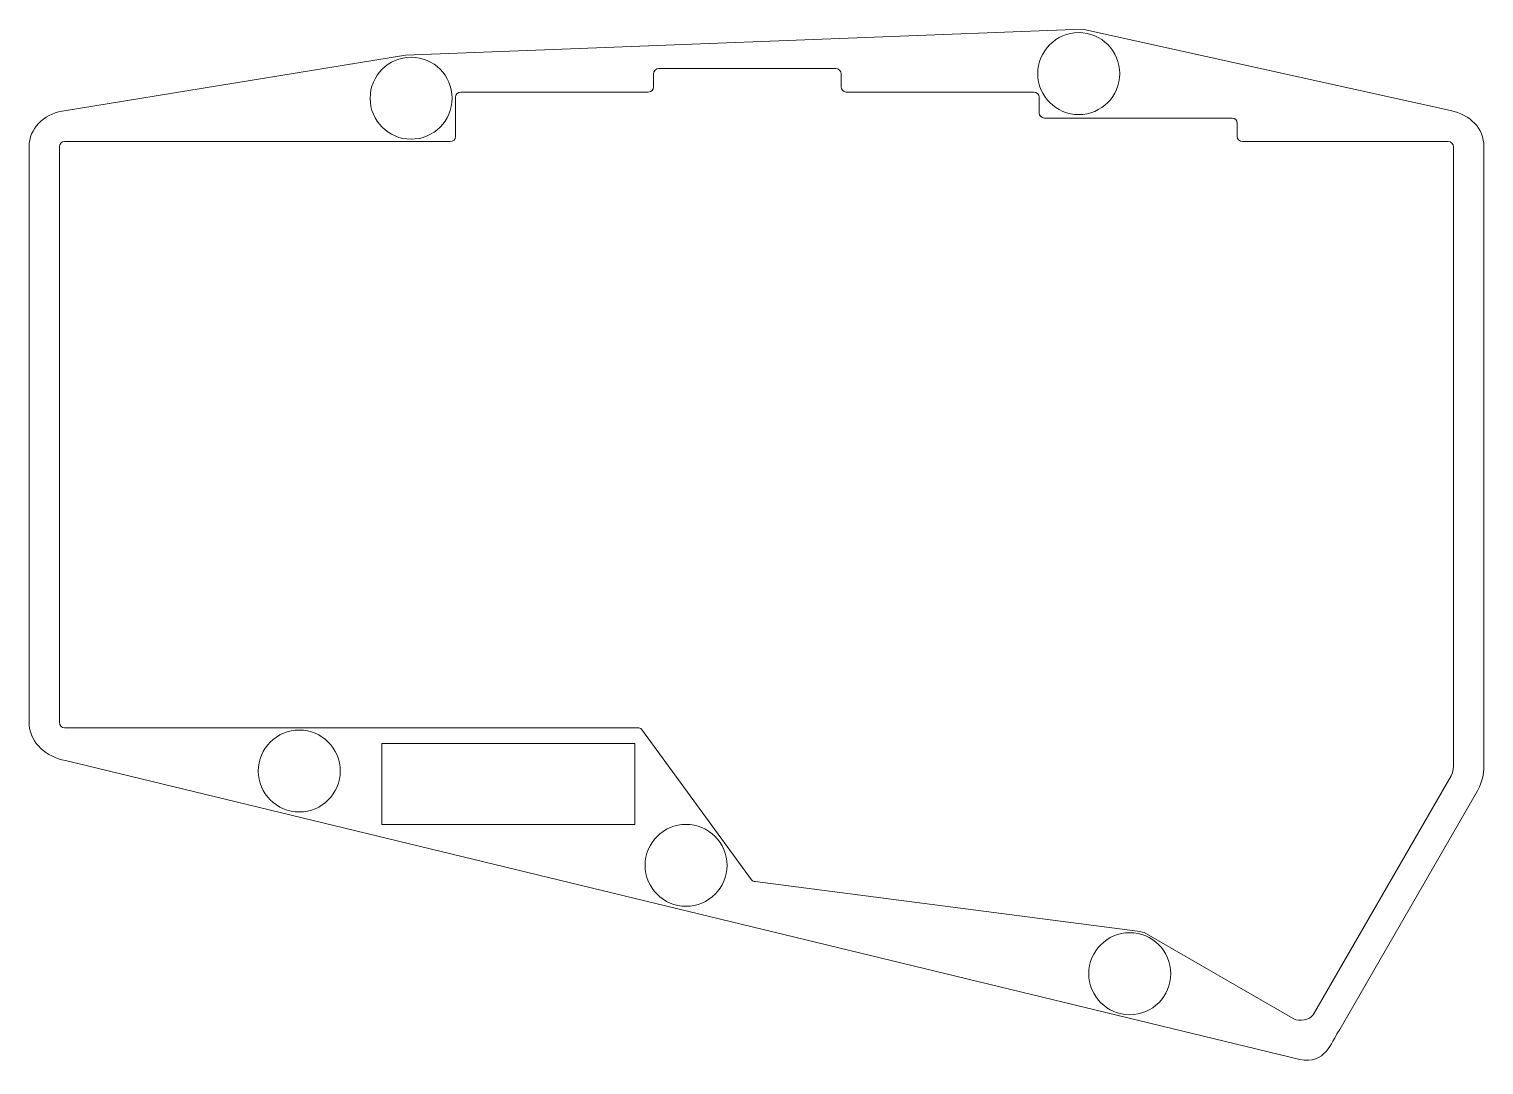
# Model space of a CAD drawing. Header units: millimetres. Extents: x 258 to 402, y -216 to -114.
import ezdxf

# ---------------------------------------------------------------- set-up
doc = ezdxf.new("R2010")
doc.units = ezdxf.units.MM
doc.header["$MEASUREMENT"] = 0
doc.layers.add('Layer 1', color=7, linetype='Continuous', lineweight=0)

# ---------------------------------------------------------------- blocks, each defined once
blk = doc.blocks.new('Block_0')
at = {"layer": 'Layer 1', "color": 5, "lineweight": 9, "true_color": 0x0000ff}
for points, knots in [([(258.31, -125.23), (258.31, -123.43), (259.74, -122.05), (261.56, -121.73), (261.56, -121.73), (295.52, -116.17), (295.52, -116.17), (295.52, -116.17), (362.42, -113.61), (362.42, -113.61), (362.42, -113.61), (398.78, -121.65), (398.78, -121.65), (400.74, -122.1), (402.07, -123.38), (402.07, -125.24), (402.07, -125.26), (402.07, -125.28), (402.07, -125.3), (402.07, -125.3), (402.07, -186.43), (402.07, -186.43), (402.07, -186.44), (402.07, -186.45), (402.07, -186.45), (402.08, -187.26), (401.88, -188.05), (401.51, -188.76), (401.48, -188.8), (401.46, -188.85), (401.43, -188.89), (401.43, -188.89), (387.87, -212.4), (387.87, -212.4), (387.82, -212.51), (387.75, -212.61), (387.68, -212.71), (387.02, -213.68), (386.4, -215.97), (383.88, -215.43), (383.88, -215.43), (261.89, -185.9), (261.89, -185.9), (260.02, -185.5), (258.45, -184.24), (258.32, -182.39), (258.31, -182.31), (258.31, -182.22), (258.31, -182.14), (258.31, -182.14), (258.31, -125.23), (258.31, -125.23)], [0, 0, 0, 0, 1, 1, 1, 2, 2, 2, 3, 3, 3, 4, 4, 4, 5, 5, 5, 6, 6, 6, 7, 7, 7, 8, 8, 8, 9, 9, 9, 10, 10, 10, 11, 11, 11, 12, 12, 12, 13, 13, 13, 14, 14, 14, 15, 15, 15, 16, 16, 16, 17, 17, 17, 17]), ([(377.69, -124.2), (377.69, -124.2), (377.69, -122.92), (377.69, -122.92), (377.69, -122.92), (377.7, -122.92), (377.7, -122.92), (377.7, -122.63), (377.47, -122.4), (377.18, -122.4), (377.18, -122.4), (377.18, -122.4), (377.18, -122.4), (377.18, -122.4), (358.64, -122.4), (358.64, -122.4), (358.64, -122.4), (358.64, -122.4), (358.64, -122.4), (358.36, -122.4), (358.13, -122.17), (358.13, -121.89), (358.13, -121.89), (358.12, -121.89), (358.12, -121.89), (358.12, -121.89), (358.12, -120.34), (358.12, -120.34), (358.12, -120.34), (358.13, -120.34), (358.13, -120.34), (358.13, -120.06), (357.9, -119.83), (357.61, -119.83), (357.61, -119.83), (357.61, -119.83), (357.61, -119.83), (357.61, -119.83), (339.07, -119.83), (339.07, -119.83), (339.07, -119.83), (339.07, -119.83), (339.07, -119.83), (339.07, -119.83), (339.07, -119.83), (339.07, -119.83), (338.79, -119.83), (338.56, -119.6), (338.56, -119.31), (338.56, -119.31), (338.56, -119.31), (338.56, -119.31), (338.56, -119.31), (338.56, -118.02), (338.56, -118.02), (338.56, -118.02), (338.56, -118.03), (338.56, -118.03), (338.56, -117.74), (338.33, -117.51), (338.04, -117.51), (338.04, -117.51), (338.04, -117.51), (338.04, -117.51), (338.04, -117.51), (338.04, -117.51), (338.04, -117.51), (338.04, -117.51), (320.53, -117.51), (320.53, -117.51), (320.53, -117.51), (320.53, -117.51), (320.53, -117.51), (320.25, -117.51), (320.02, -117.74), (320.02, -118.03), (320.02, -118.03), (320.02, -118.03), (320.02, -118.03), (320.02, -118.03), (320.02, -118.02), (320.02, -118.02), (320.02, -118.02), (320.02, -119.31), (320.02, -119.31), (320.02, -119.31), (320.02, -119.31), (320.02, -119.31), (320.02, -119.31), (320.02, -119.31), (320.02, -119.31), (320.02, -119.6), (319.79, -119.83), (319.5, -119.83), (319.5, -119.83), (319.5, -119.83), (319.5, -119.83), (319.5, -119.83), (300.96, -119.83), (300.96, -119.83), (300.96, -119.83), (300.96, -119.83), (300.96, -119.83), (300.68, -119.83), (300.45, -120.06), (300.45, -120.34), (300.45, -120.34), (300.45, -120.34), (300.45, -120.34), (300.45, -120.34), (300.45, -124.2), (300.45, -124.2), (300.45, -124.2), (300.45, -124.21), (300.45, -124.21), (300.45, -124.21), (300.45, -124.21), (300.45, -124.21), (300.45, -124.49), (300.22, -124.72), (299.93, -124.72), (299.93, -124.72), (299.93, -124.72), (299.93, -124.72), (299.93, -124.72), (261.82, -124.72), (261.82, -124.72), (261.82, -124.72), (261.82, -124.72), (261.82, -124.72), (261.54, -124.72), (261.31, -124.95), (261.31, -125.24), (261.31, -125.24), (261.31, -125.24), (261.31, -125.24), (261.31, -125.24), (261.31, -125.23), (261.31, -125.23), (261.31, -125.23), (261.31, -182.14), (261.31, -182.14), (261.31, -182.14), (261.31, -182.14), (261.31, -182.14), (261.31, -182.43), (261.54, -182.66), (261.82, -182.66), (261.82, -182.66), (261.82, -182.66), (261.82, -182.66), (261.82, -182.66), (261.82, -182.66), (261.82, -182.66), (261.82, -182.66), (318.47, -182.66), (318.47, -182.66), (318.47, -182.66), (318.47, -182.66), (318.47, -182.66), (318.61, -182.66), (318.74, -182.71), (318.84, -182.81), (318.84, -182.81), (318.84, -182.8), (318.84, -182.8), (318.84, -182.8), (329.7, -197.7), (329.7, -197.7), (329.7, -197.7), (329.7, -197.7), (329.7, -197.7), (329.79, -197.79), (329.92, -197.85), (330.06, -197.85), (330.06, -197.85), (330.06, -197.85), (330.06, -197.85), (330.06, -197.85), (367.83, -202.76), (367.83, -202.76), (367.83, -202.76), (367.83, -202.76), (367.83, -202.76), (368.06, -202.78), (368.28, -202.83), (368.5, -202.89), (368.5, -202.89), (368.5, -202.89), (368.5, -202.89), (368.5, -202.89), (383.22, -211.4), (383.22, -211.4), (383.22, -211.4), (383.23, -211.4), (383.23, -211.4), (383.89, -211.75), (384.84, -211.53), (385.21, -211.01), (385.21, -211.01), (398.83, -187.39), (398.83, -187.39), (398.83, -187.39), (398.83, -187.39), (398.83, -187.39), (398.99, -187.12), (399.07, -186.81), (399.07, -186.49), (399.07, -186.49), (399.07, -186.49), (399.07, -186.49), (399.07, -186.49), (399.07, -125.23), (399.07, -125.23), (399.07, -125.23), (399.07, -125.24), (399.07, -125.24), (399.07, -124.95), (398.84, -124.72), (398.55, -124.72), (398.55, -124.72), (398.55, -124.72), (398.55, -124.72), (398.55, -124.72), (378.21, -124.72), (378.21, -124.72), (378.21, -124.72), (378.21, -124.72), (378.21, -124.72), (378.21, -124.72), (378.21, -124.72), (378.21, -124.72), (377.93, -124.72), (377.7, -124.49), (377.7, -124.21), (377.7, -124.21), (377.69, -124.2), (377.69, -124.2)], [0, 0, 0, 0, 1, 1, 1, 2, 2, 2, 3, 3, 3, 4, 4, 4, 5, 5, 5, 6, 6, 6, 7, 7, 7, 8, 8, 8, 9, 9, 9, 10, 10, 10, 11, 11, 11, 12, 12, 12, 13, 13, 13, 14, 14, 14, 15, 15, 15, 16, 16, 16, 17, 17, 17, 18, 18, 18, 19, 19, 19, 20, 20, 20, 21, 21, 21, 22, 22, 22, 23, 23, 23, 24, 24, 24, 25, 25, 25, 26, 26, 26, 27, 27, 27, 28, 28, 28, 29, 29, 29, 30, 30, 30, 31, 31, 31, 32, 32, 32, 33, 33, 33, 34, 34, 34, 35, 35, 35, 36, 36, 36, 37, 37, 37, 38, 38, 38, 39, 39, 39, 40, 40, 40, 41, 41, 41, 42, 42, 42, 43, 43, 43, 44, 44, 44, 45, 45, 45, 46, 46, 46, 47, 47, 47, 48, 48, 48, 49, 49, 49, 50, 50, 50, 51, 51, 51, 52, 52, 52, 53, 53, 53, 54, 54, 54, 55, 55, 55, 56, 56, 56, 57, 57, 57, 58, 58, 58, 59, 59, 59, 60, 60, 60, 61, 61, 61, 62, 62, 62, 63, 63, 63, 64, 64, 64, 65, 65, 65, 66, 66, 66, 67, 67, 67, 68, 68, 68, 69, 69, 69, 70, 70, 70, 71, 71, 71, 72, 72, 72, 73, 73, 73, 74, 74, 74, 75, 75, 75, 76, 76, 76, 77, 77, 77, 78, 78, 78, 79, 79, 79, 79])]:
    blk.add_open_spline(points, degree=3, knots=knots, dxfattribs=at)

msp = doc.modelspace()

# ---------------------------------------------------------------- linework, layer by layer
at = {"layer": 'Layer 1', "color": 5, "lineweight": 9, "true_color": 0x0000ff}
msp.add_lwpolyline([(318.17, -192.2), (293.17, -192.2), (293.17, -184.2), (318.17, -184.2)], close=True, dxfattribs=at)
msp.add_lwpolyline([(383.88, -215.43)], dxfattribs=at)
for centre in [(362.04, -118.01), (296.06, -120.44), (285.01, -186.93), (323.23, -196.25), (367.08, -206.96)]:
    msp.add_circle(centre, 4.05, dxfattribs=at)

# ---------------------------------------------------------------- block references
at = {"layer": 'Layer 1'}
msp.add_blockref('Block_0', (0, 0), dxfattribs=at)

doc.saveas('drawing.dxf')
